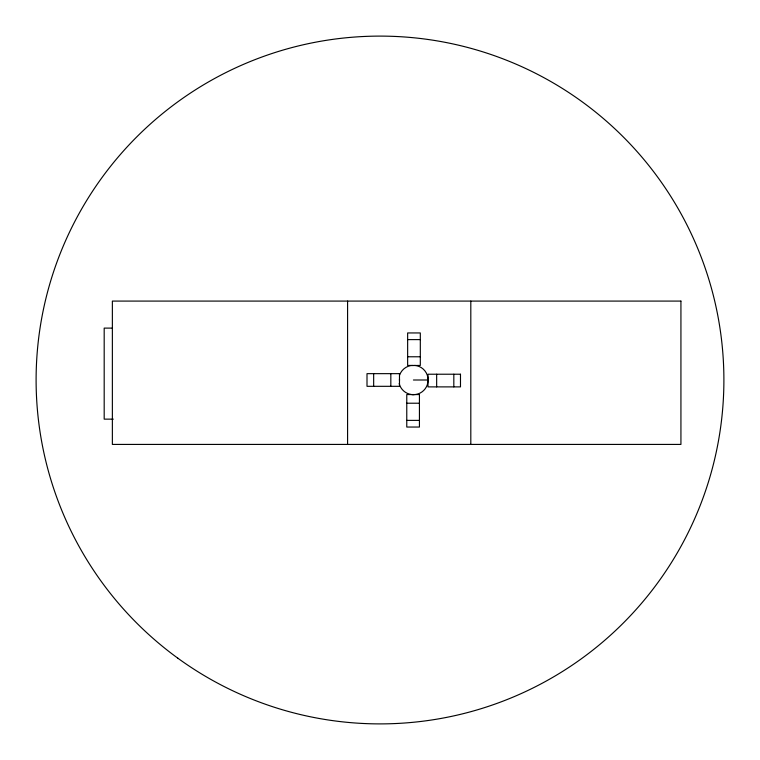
<?xml version="1.0" encoding="UTF-8"?>
<svg xmlns="http://www.w3.org/2000/svg" width="760" height="760" viewBox="0 0 760 760"><rect width="100%" height="100%" fill="white"/><g stroke="black" fill="none" stroke-linecap="round" stroke-linejoin="round"><path stroke-width="1.14" d="M399.484 379.069L399.484 380.541M413.421 365.437L407.645 365.437L407.645 332.947L420.308 332.947L420.308 365.437L410.799 365.56A14.677 14.677 0 0 0 399.608 375.06M413.649 394.554L412.186 394.554M112.347 328.111L104.186 328.111L104.186 419.14L113.306 419.14M407.645 339.606L420.308 339.606M407.645 356.772L420.308 356.772M413.421 380L427.994 380M406.771 403.218L419.434 403.218M406.771 420.384L419.434 420.384M470.81 301.084L470.81 444.419M453.824 374.224L453.824 386.887M436.658 374.224L436.658 386.887M390.83 373.654L390.83 386.317M373.663 373.654L373.663 386.317M347.586 301.084L347.586 444.419M399.19 383.562A14.677 14.677 0 0 0 427.243 384.94L428.051 381.197L427.861 377.368A14.677 14.677 0 0 0 414.627 365.37M680.931 301.084L112.366 301.084L112.366 444.419L680.931 444.419L680.931 301.084M399.484 373.654L367.004 373.654L367.004 386.317L399.484 386.317L399.484 373.654M460.484 374.224L427.994 374.224L427.994 386.887L460.484 386.887L460.484 374.224M419.434 394.554L406.771 394.554L406.771 427.044L419.434 427.044L419.434 394.554M177.802 658.169A343.89 343.89 0 0 0 722 416.024A343.89 343.89 0 0 0 240.198 65.806A343.89 343.89 0 0 0 177.802 658.169"/></g></svg>
